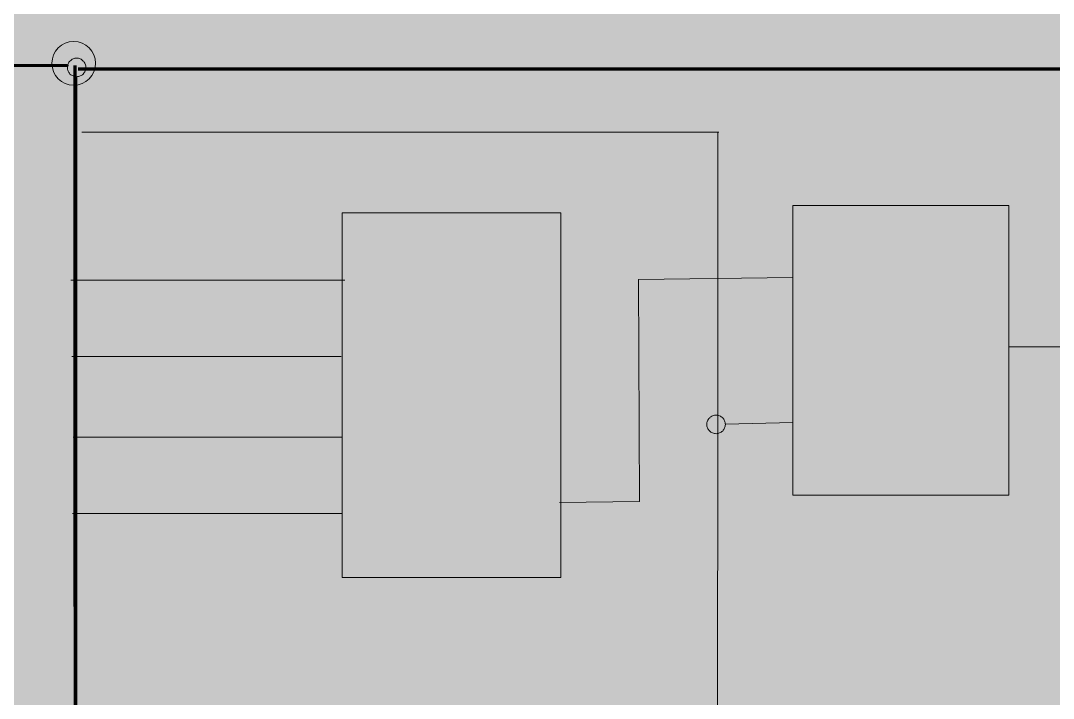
# Model space of a CAD drawing. Header units: millimetres. Extents: x 0 to 590, y 2 to 420.
# Drawn here: x 240.7 to 311.1, y 324.8 to 371 of the extents above; entities that cross this region are included whole.
import ezdxf
from ezdxf.xclip import XClip

# ---------------------------------------------------------------- set-up
doc = ezdxf.new("R2010")
doc.units = ezdxf.units.MM
doc.header["$MEASUREMENT"] = 0
doc.layers.get('0').update_dxf_attribs({"linetype": 'CONTINUOUS'})

# ---------------------------------------------------------------- blocks, each defined once
blk = doc.blocks.new('MF28FC3F0')
at = {"true_color": 0xffffff}
for points in [[(0, 420.2), (0, 2.206), (590.355, 2.206), (590.355, 420.2)], [(0, 420.2), (0, 2.437), (590.355, 2.437), (590.355, 420.2)]]:
    blk.add_hatch(color=0, dxfattribs=at).paths.add_polyline_path(points)

msp = doc.modelspace()

# ---------------------------------------------------------------- hatches: boundary and pattern name
at = {"true_color": 0x000007}
h = msp.add_hatch(color=0, dxfattribs=at)
edge = h.paths.add_edge_path()
edge.add_spline(control_points=[(242.784, 368.07), (242.784, 368.893), (243.443, 369.552), (244.266, 369.552), (244.266, 369.552), (245.089, 369.552), (245.764, 368.893), (245.764, 368.07), (245.764, 368.07), (245.764, 367.247), (245.089, 366.572), (244.266, 366.572), (244.266, 366.572), (243.443, 366.572), (242.784, 367.247), (242.784, 368.07)], knot_values=[0, 0, 0, 0, 0.0625, 0.0625, 0.0625, 0.0625, 0.125, 0.125, 0.125, 0.125, 0.1875, 0.1875, 0.1875, 0.1875, 1, 1, 1, 1], degree=3, periodic=0)
h = msp.add_hatch(color=0, dxfattribs=at)
edge = h.paths.add_edge_path()
edge.add_spline(control_points=[(245.106, 367.774), (245.106, 367.691), (245.089, 367.609), (245.056, 367.527), (245.056, 367.527), (245.023, 367.461), (244.974, 367.395), (244.925, 367.329), (244.925, 367.329), (244.859, 367.263), (244.793, 367.23), (244.711, 367.197), (244.711, 367.197), (244.645, 367.165), (244.562, 367.148), (244.48, 367.148), (244.48, 367.148), (244.381, 367.148), (244.315, 367.165), (244.233, 367.197), (244.233, 367.197), (244.151, 367.23), (244.085, 367.263), (244.019, 367.329), (244.019, 367.329), (243.97, 367.395), (243.92, 367.461), (243.887, 367.527), (243.887, 367.527), (243.854, 367.609), (243.838, 367.691), (243.838, 367.774), (243.838, 367.774), (243.838, 367.856), (243.854, 367.938), (243.887, 368.021), (243.887, 368.021), (243.92, 368.103), (243.97, 368.169), (244.019, 368.218), (244.019, 368.218), (244.085, 368.284), (244.151, 368.334), (244.233, 368.367), (244.233, 368.367), (244.315, 368.399), (244.381, 368.416), (244.48, 368.416), (244.48, 368.416), (244.562, 368.416), (244.645, 368.399), (244.711, 368.367), (244.711, 368.367), (244.793, 368.334), (244.859, 368.284), (244.925, 368.218), (244.925, 368.218), (244.974, 368.169), (245.023, 368.103), (245.056, 368.021), (245.056, 368.021), (245.089, 367.938), (245.106, 367.856), (245.106, 367.774)], knot_values=[0, 0, 0, 0, 0.015625, 0.015625, 0.015625, 0.015625, 0.03125, 0.03125, 0.03125, 0.03125, 0.046875, 0.046875, 0.046875, 0.046875, 0.0625, 0.0625, 0.0625, 0.0625, 0.078125, 0.078125, 0.078125, 0.078125, 0.09375, 0.09375, 0.09375, 0.09375, 0.109375, 0.109375, 0.109375, 0.109375, 0.125, 0.125, 0.125, 0.125, 0.140625, 0.140625, 0.140625, 0.140625, 0.15625, 0.15625, 0.15625, 0.15625, 0.171875, 0.171875, 0.171875, 0.171875, 0.1875, 0.1875, 0.1875, 0.1875, 0.203125, 0.203125, 0.203125, 0.203125, 0.21875, 0.21875, 0.21875, 0.21875, 0.234375, 0.234375, 0.234375, 0.234375, 1, 1, 1, 1], degree=3, periodic=0)
for points in [[(250.803, 363.509), (250.457, 363.509), (250.457, 365.781), (250.457, 365.781), (250.447, 365.771), (250.436, 365.761), (250.425, 365.751), (250.413, 365.74), (250.401, 365.73), (250.389, 365.72), (250.377, 365.709), (250.364, 365.699), (250.35, 365.689), (250.337, 365.679), (250.323, 365.668), (250.309, 365.658), (250.294, 365.648), (250.279, 365.637), (250.264, 365.627), (250.248, 365.617), (250.232, 365.607), (250.216, 365.596), (250.2, 365.586), (250.183, 365.576), (250.165, 365.565), (250.148, 365.555), (250.13, 365.545), (250.111, 365.534), (250.111, 365.534), (250.095, 365.524), (250.078, 365.514), (250.062, 365.504), (250.045, 365.495), (250.029, 365.485), (250.013, 365.476), (249.997, 365.467), (249.981, 365.458), (249.965, 365.45), (249.949, 365.441), (249.933, 365.433), (249.918, 365.425), (249.902, 365.418), (249.887, 365.41), (249.872, 365.403), (249.858, 365.397), (249.843, 365.39), (249.829, 365.384), (249.815, 365.378), (249.801, 365.372), (249.787, 365.367), (249.774, 365.362), (249.761, 365.358), (249.749, 365.353), (249.749, 365.699), (249.749, 365.699), (249.773, 365.71), (249.798, 365.72), (249.822, 365.732), (249.845, 365.743), (249.868, 365.755), (249.891, 365.767), (249.914, 365.779), (249.936, 365.792), (249.958, 365.805), (249.98, 365.818), (250.001, 365.832), (250.023, 365.845), (250.044, 365.859), (250.064, 365.874), (250.085, 365.888), (250.105, 365.903), (250.125, 365.918), (250.145, 365.933), (250.164, 365.948), (250.184, 365.964), (250.203, 365.98), (250.222, 365.996), (250.241, 366.012), (250.259, 366.028), (250.259, 366.028), (250.278, 366.047), (250.296, 366.065), (250.313, 366.083), (250.331, 366.1), (250.347, 366.117), (250.364, 366.134), (250.38, 366.151), (250.395, 366.167), (250.41, 366.184), (250.425, 366.2), (250.439, 366.216), (250.453, 366.232), (250.466, 366.248), (250.479, 366.264), (250.491, 366.28), (250.502, 366.296), (250.513, 366.311), (250.523, 366.327), (250.533, 366.343), (250.542, 366.359), (250.551, 366.375), (250.559, 366.391), (250.566, 366.407), (250.572, 366.424), (250.803, 366.424), (250.803, 363.509), (250.803, 366.424)], [(252.762, 363.509), (252.4, 363.509), (252.4, 365.781), (252.4, 365.781), (252.389, 365.771), (252.379, 365.761), (252.368, 365.751), (252.356, 365.74), (252.344, 365.73), (252.332, 365.72), (252.32, 365.709), (252.307, 365.699), (252.294, 365.689), (252.281, 365.679), (252.268, 365.668), (252.254, 365.658), (252.24, 365.648), (252.225, 365.637), (252.211, 365.627), (252.196, 365.617), (252.181, 365.607), (252.166, 365.596), (252.151, 365.586), (252.135, 365.576), (252.119, 365.565), (252.103, 365.555), (252.087, 365.545), (252.071, 365.534), (252.071, 365.534), (252.052, 365.524), (252.034, 365.514), (252.017, 365.504), (251.999, 365.495), (251.982, 365.485), (251.965, 365.476), (251.949, 365.467), (251.932, 365.458), (251.916, 365.45), (251.9, 365.441), (251.884, 365.433), (251.869, 365.425), (251.854, 365.418), (251.838, 365.41), (251.823, 365.403), (251.808, 365.397), (251.794, 365.39), (251.779, 365.384), (251.764, 365.378), (251.75, 365.372), (251.735, 365.367), (251.721, 365.362), (251.706, 365.358), (251.692, 365.353), (251.692, 365.699), (251.692, 365.699), (251.717, 365.71), (251.741, 365.72), (251.765, 365.732), (251.789, 365.743), (251.813, 365.755), (251.837, 365.767), (251.86, 365.779), (251.883, 365.792), (251.906, 365.805), (251.929, 365.818), (251.952, 365.832), (251.974, 365.845), (251.996, 365.859), (252.018, 365.874), (252.039, 365.888), (252.06, 365.903), (252.081, 365.918), (252.102, 365.933), (252.122, 365.948), (252.142, 365.964), (252.162, 365.98), (252.181, 365.996), (252.2, 366.012), (252.219, 366.028), (252.219, 366.028), (252.237, 366.047), (252.255, 366.065), (252.272, 366.083), (252.289, 366.1), (252.305, 366.117), (252.321, 366.134), (252.336, 366.151), (252.351, 366.167), (252.366, 366.184), (252.379, 366.2), (252.393, 366.216), (252.406, 366.232), (252.419, 366.248), (252.431, 366.264), (252.443, 366.28), (252.454, 366.296), (252.465, 366.311), (252.476, 366.327), (252.486, 366.343), (252.496, 366.359), (252.505, 366.375), (252.514, 366.391), (252.523, 366.407), (252.532, 366.424), (252.762, 366.424), (252.762, 363.509), (252.762, 366.424)]]:
    msp.add_hatch(color=0, dxfattribs=at).paths.add_polyline_path(points)
at = {"true_color": 0xffffff}
for points in [[(293.333, 358.372), (293.333, 338.63), (308.086, 338.63), (308.086, 358.372)], [(262.592, 357.878), (262.592, 333.015), (277.51, 333.015), (277.51, 357.878)]]:
    msp.add_hatch(color=0, dxfattribs=at).paths.add_polyline_path(points)
at = {"true_color": 0x000007}
h = msp.add_hatch(color=0, dxfattribs=at)
h.paths.add_polyline_path([(253.355, 354.173), (253.355, 354.865), (252.104, 354.865), (252.104, 355.194), (253.421, 357.055), (253.701, 357.055), (253.701, 355.194), (254.096, 355.194), (254.096, 354.865), (253.701, 354.865), (253.701, 354.173)])
h.paths.add_polyline_path([(253.355, 355.194), (253.355, 356.495), (252.449, 355.194)])
h = msp.add_hatch(color=0, dxfattribs=at)
h.paths.add_polyline_path([(300.38, 353.597), (298.47, 353.597), (298.47, 353.926), (300.38, 353.926)])
h.paths.add_polyline_path([(300.38, 352.724), (298.47, 352.724), (298.47, 353.054), (300.38, 353.054), (300.38, 352.724), (300.38, 353.054)])
h.paths.add_polyline_path([(304.579, 351.901), (304.233, 351.901), (304.233, 354.157), (304.233, 354.157), (304.221, 354.147), (304.209, 354.136), (304.196, 354.126), (304.184, 354.116), (304.171, 354.105), (304.158, 354.095), (304.146, 354.085), (304.133, 354.074), (304.12, 354.064), (304.106, 354.054), (304.093, 354.044), (304.079, 354.033), (304.065, 354.023), (304.051, 354.013), (304.036, 354.002), (304.021, 353.992), (304.006, 353.982), (303.99, 353.972), (303.974, 353.961), (303.958, 353.951), (303.941, 353.941), (303.924, 353.93), (303.906, 353.92), (303.888, 353.91), (303.888, 353.91), (303.871, 353.9), (303.855, 353.89), (303.838, 353.88), (303.822, 353.871), (303.805, 353.862), (303.789, 353.854), (303.773, 353.845), (303.756, 353.837), (303.74, 353.829), (303.724, 353.822), (303.708, 353.814), (303.692, 353.807), (303.676, 353.8), (303.66, 353.793), (303.645, 353.786), (303.629, 353.779), (303.614, 353.773), (303.598, 353.766), (303.583, 353.76), (303.568, 353.754), (303.553, 353.747), (303.538, 353.741), (303.523, 353.735), (303.509, 353.729), (303.509, 354.074), (303.509, 354.074), (303.533, 354.087), (303.558, 354.099), (303.582, 354.112), (303.606, 354.124), (303.63, 354.137), (303.654, 354.149), (303.677, 354.162), (303.7, 354.175), (303.723, 354.188), (303.746, 354.202), (303.769, 354.215), (303.791, 354.229), (303.813, 354.243), (303.835, 354.257), (303.856, 354.272), (303.877, 354.287), (303.898, 354.302), (303.919, 354.318), (303.939, 354.334), (303.959, 354.35), (303.979, 354.367), (303.998, 354.384), (304.017, 354.402), (304.036, 354.42), (304.036, 354.42), (304.054, 354.437), (304.072, 354.453), (304.089, 354.469), (304.106, 354.485), (304.122, 354.501), (304.138, 354.516), (304.153, 354.532), (304.168, 354.548), (304.183, 354.563), (304.196, 354.579), (304.21, 354.594), (304.223, 354.61), (304.236, 354.625), (304.248, 354.641), (304.26, 354.656), (304.271, 354.672), (304.282, 354.687), (304.293, 354.703), (304.303, 354.718), (304.313, 354.734), (304.322, 354.75), (304.331, 354.766), (304.34, 354.783), (304.349, 354.799), (304.579, 354.799), (304.579, 351.901), (304.579, 354.799)])
h = msp.add_hatch(color=0, dxfattribs=at)
edge = h.paths.add_edge_path()
edge.add_spline(control_points=[(270.413, 351.473), (270.298, 351.341), (270.166, 351.242), (270.034, 351.177), (270.034, 351.177), (269.903, 351.127), (269.755, 351.094), (269.59, 351.094), (269.59, 351.094), (269.294, 351.094), (269.063, 351.193), (268.882, 351.391), (268.882, 351.391), (268.734, 351.555), (268.668, 351.736), (268.668, 351.934), (268.668, 351.934), (268.668, 352.115), (268.734, 352.28), (268.849, 352.411), (268.849, 352.411), (268.964, 352.56), (269.129, 352.691), (269.359, 352.79), (269.359, 352.79), (269.228, 352.955), (269.145, 353.07), (269.096, 353.169), (269.096, 353.169), (269.063, 353.251), (269.03, 353.35), (269.03, 353.432), (269.03, 353.432), (269.03, 353.613), (269.096, 353.762), (269.244, 353.893), (269.244, 353.893), (269.376, 354.009), (269.541, 354.074), (269.755, 354.074), (269.755, 354.074), (269.952, 354.074), (270.117, 354.025), (270.232, 353.893), (270.232, 353.893), (270.364, 353.778), (270.43, 353.63), (270.43, 353.465), (270.43, 353.465), (270.43, 353.185), (270.249, 352.955), (269.886, 352.757)], knot_values=[0, 0, 0, 0, 0.019231, 0.019231, 0.019231, 0.019231, 0.038462, 0.038462, 0.038462, 0.038462, 0.057692, 0.057692, 0.057692, 0.057692, 0.076923, 0.076923, 0.076923, 0.076923, 0.096154, 0.096154, 0.096154, 0.096154, 0.115385, 0.115385, 0.115385, 0.115385, 0.134615, 0.134615, 0.134615, 0.134615, 0.153846, 0.153846, 0.153846, 0.153846, 0.173077, 0.173077, 0.173077, 0.173077, 0.192308, 0.192308, 0.192308, 0.192308, 0.211538, 0.211538, 0.211538, 0.211538, 0.230769, 0.230769, 0.230769, 0.230769, 1, 1, 1, 1], degree=3, periodic=0)
edge.add_line((269.886, 352.757), (270.397, 352.099))
edge.add_spline(control_points=[(270.397, 352.099), (270.463, 352.214), (270.496, 352.346), (270.528, 352.494)], knot_values=[0, 0, 0, 0, 1, 1, 1, 1], degree=3, periodic=0)
edge.add_line((270.528, 352.494), (270.907, 352.411))
edge.add_spline(control_points=[(270.907, 352.411), (270.841, 352.164), (270.759, 351.967), (270.644, 351.802), (270.644, 351.802), (270.775, 351.621), (270.94, 351.473), (271.105, 351.358)], knot_values=[0, 0, 0, 0, 0.125, 0.125, 0.125, 0.125, 1, 1, 1, 1], degree=3, periodic=0)
edge.add_line((271.105, 351.358), (270.858, 351.061))
edge.add_spline(control_points=[(270.858, 351.061), (270.726, 351.16), (270.578, 351.292), (270.413, 351.473)], knot_values=[0, 0, 0, 0, 1, 1, 1, 1], degree=3, periodic=0)
h.paths.add_polyline_path([(269.689, 352.988), (269.689, 352.988), (269.709, 352.998), (269.729, 353.008), (269.747, 353.019), (269.766, 353.029), (269.783, 353.039), (269.8, 353.049), (269.816, 353.059), (269.832, 353.069), (269.847, 353.08), (269.861, 353.089), (269.875, 353.099), (269.888, 353.109), (269.901, 353.119), (269.913, 353.129), (269.924, 353.138), (269.935, 353.148), (269.945, 353.157), (269.955, 353.166), (269.964, 353.175), (269.973, 353.184), (269.981, 353.193), (269.988, 353.201), (269.995, 353.21), (270.002, 353.218), (270.002, 353.218), (270.006, 353.228), (270.01, 353.239), (270.014, 353.248), (270.018, 353.258), (270.022, 353.268), (270.026, 353.277), (270.03, 353.287), (270.033, 353.296), (270.037, 353.306), (270.04, 353.315), (270.044, 353.324), (270.047, 353.334), (270.05, 353.343), (270.053, 353.352), (270.055, 353.361), (270.058, 353.371), (270.06, 353.38), (270.062, 353.39), (270.063, 353.399), (270.065, 353.409), (270.066, 353.419), (270.067, 353.429), (270.067, 353.439), (270.067, 353.449), (270.067, 353.461), (270.067, 353.473), (270.066, 353.485), (270.065, 353.497), (270.063, 353.508), (270.061, 353.52), (270.059, 353.531), (270.056, 353.542), (270.054, 353.553), (270.05, 353.564), (270.047, 353.574), (270.043, 353.585), (270.038, 353.595), (270.034, 353.605), (270.029, 353.615), (270.024, 353.624), (270.018, 353.634), (270.012, 353.643), (270.005, 353.652), (269.999, 353.661), (269.992, 353.67), (269.984, 353.679), (269.977, 353.687), (269.969, 353.696), (269.969, 353.696), (269.96, 353.704), (269.952, 353.712), (269.943, 353.719), (269.934, 353.726), (269.925, 353.733), (269.916, 353.739), (269.907, 353.745), (269.898, 353.751), (269.888, 353.756), (269.879, 353.761), (269.869, 353.766), (269.86, 353.77), (269.85, 353.774), (269.84, 353.777), (269.83, 353.781), (269.82, 353.784), (269.81, 353.786), (269.8, 353.788), (269.789, 353.79), (269.779, 353.792), (269.769, 353.793), (269.759, 353.794), (269.748, 353.794), (269.738, 353.795), (269.738, 353.795), (269.726, 353.794), (269.714, 353.794), (269.702, 353.793), (269.69, 353.792), (269.679, 353.79), (269.667, 353.788), (269.656, 353.786), (269.645, 353.784), (269.634, 353.781), (269.623, 353.777), (269.613, 353.774), (269.602, 353.77), (269.592, 353.766), (269.582, 353.761), (269.572, 353.756), (269.562, 353.751), (269.553, 353.745), (269.544, 353.739), (269.534, 353.733), (269.525, 353.726), (269.517, 353.719), (269.508, 353.712), (269.499, 353.704), (269.491, 353.696), (269.483, 353.688), (269.475, 353.679), (269.468, 353.671), (269.461, 353.663), (269.454, 353.654), (269.448, 353.646), (269.442, 353.637), (269.436, 353.629), (269.431, 353.62), (269.426, 353.611), (269.421, 353.602), (269.417, 353.593), (269.413, 353.584), (269.409, 353.574), (269.406, 353.564), (269.403, 353.554), (269.401, 353.544), (269.399, 353.534), (269.397, 353.523), (269.395, 353.512), (269.394, 353.501), (269.393, 353.489), (269.392, 353.477), (269.392, 353.465), (269.392, 353.459), (269.393, 353.453), (269.393, 353.447), (269.394, 353.442), (269.394, 353.436), (269.395, 353.431), (269.397, 353.425), (269.398, 353.42), (269.399, 353.415), (269.401, 353.41), (269.403, 353.405), (269.405, 353.399), (269.407, 353.394), (269.409, 353.389), (269.412, 353.384), (269.414, 353.379), (269.417, 353.373), (269.42, 353.368), (269.423, 353.363), (269.427, 353.357), (269.43, 353.351), (269.434, 353.346), (269.438, 353.34), (269.442, 353.334), (269.444, 353.327), (269.446, 353.321), (269.449, 353.314), (269.451, 353.308), (269.454, 353.301), (269.457, 353.294), (269.46, 353.287), (269.464, 353.28), (269.467, 353.273), (269.471, 353.266), (269.475, 353.258), (269.479, 353.251), (269.483, 353.244), (269.487, 353.237), (269.492, 353.23), (269.497, 353.223), (269.501, 353.215), (269.507, 353.208), (269.512, 353.202), (269.517, 353.195), (269.523, 353.188), (269.529, 353.182), (269.534, 353.175), (269.541, 353.169)])
h.paths.add_polyline_path([(269.689, 352.988), (269.541, 353.169)])
edge = h.paths.add_edge_path()
edge.add_line((270.199, 351.753), (269.541, 352.56))
edge.add_spline(control_points=[(269.541, 352.56), (269.359, 352.444), (269.228, 352.346), (269.162, 352.247), (269.162, 352.247), (269.079, 352.148), (269.047, 352.049), (269.047, 351.95), (269.047, 351.95), (269.047, 351.835), (269.096, 351.72), (269.195, 351.588), (269.195, 351.588), (269.294, 351.456), (269.425, 351.407), (269.59, 351.407), (269.59, 351.407), (269.705, 351.407), (269.804, 351.44), (269.919, 351.506), (269.919, 351.506), (270.034, 351.572), (270.133, 351.654), (270.199, 351.753)], knot_values=[0, 0, 0, 0, 0.041667, 0.041667, 0.041667, 0.041667, 0.083333, 0.083333, 0.083333, 0.083333, 0.125, 0.125, 0.125, 0.125, 0.166667, 0.166667, 0.166667, 0.166667, 0.208333, 0.208333, 0.208333, 0.208333, 1, 1, 1, 1], degree=3, periodic=0)
h = msp.add_hatch(color=0, dxfattribs=at)
edge = h.paths.add_edge_path()
edge.add_line((252.219, 349.612), (252.581, 349.645))
edge.add_spline(control_points=[(252.581, 349.645), (252.614, 349.464), (252.68, 349.332), (252.779, 349.25), (252.779, 349.25), (252.877, 349.151), (253.009, 349.102), (253.141, 349.102), (253.141, 349.102), (253.322, 349.102), (253.454, 349.168), (253.585, 349.299), (253.585, 349.299), (253.701, 349.431), (253.75, 349.596), (253.75, 349.81), (253.75, 349.81), (253.75, 350.007), (253.701, 350.172), (253.585, 350.287), (253.585, 350.287), (253.47, 350.403), (253.322, 350.469), (253.141, 350.469), (253.141, 350.469), (253.026, 350.469), (252.927, 350.436), (252.828, 350.386), (252.828, 350.386), (252.729, 350.337), (252.663, 350.271), (252.614, 350.189)], knot_values=[0, 0, 0, 0, 0.03125, 0.03125, 0.03125, 0.03125, 0.0625, 0.0625, 0.0625, 0.0625, 0.09375, 0.09375, 0.09375, 0.09375, 0.125, 0.125, 0.125, 0.125, 0.15625, 0.15625, 0.15625, 0.15625, 0.1875, 0.1875, 0.1875, 0.1875, 0.21875, 0.21875, 0.21875, 0.21875, 1, 1, 1, 1], degree=3, periodic=0)
edge.add_line((252.614, 350.189), (252.285, 350.238))
edge.add_line((252.285, 350.238), (252.565, 351.72))
edge.add_line((252.565, 351.72), (253.997, 351.72))
edge.add_line((253.997, 351.72), (253.997, 351.374))
edge.add_line((253.997, 351.374), (252.844, 351.374))
edge.add_line((252.844, 351.374), (252.68, 350.6))
edge.add_spline(control_points=[(252.68, 350.6), (252.861, 350.716), (253.042, 350.781), (253.24, 350.781), (253.24, 350.781), (253.487, 350.781), (253.701, 350.699), (253.865, 350.518), (253.865, 350.518), (254.046, 350.337), (254.129, 350.123), (254.129, 349.843), (254.129, 349.843), (254.129, 349.579), (254.063, 349.349), (253.898, 349.168), (253.898, 349.168), (253.717, 348.937), (253.47, 348.806), (253.141, 348.806), (253.141, 348.806), (252.877, 348.806), (252.663, 348.888), (252.499, 349.036), (252.499, 349.036), (252.334, 349.184), (252.235, 349.382), (252.219, 349.612)], knot_values=[0, 0, 0, 0, 0.035714, 0.035714, 0.035714, 0.035714, 0.071429, 0.071429, 0.071429, 0.071429, 0.107143, 0.107143, 0.107143, 0.107143, 0.142857, 0.142857, 0.142857, 0.142857, 0.178571, 0.178571, 0.178571, 0.178571, 0.214286, 0.214286, 0.214286, 0.214286, 1, 1, 1, 1], degree=3, periodic=0)
h = msp.add_hatch(color=0, dxfattribs=at)
edge = h.paths.add_edge_path()
edge.add_spline(control_points=[(252.762, 345.134), (252.614, 345.183), (252.499, 345.249), (252.433, 345.364), (252.433, 345.364), (252.367, 345.463), (252.334, 345.578), (252.334, 345.71), (252.334, 345.71), (252.334, 345.924), (252.4, 346.105), (252.548, 346.253), (252.548, 346.253), (252.713, 346.385), (252.91, 346.467), (253.157, 346.467), (253.157, 346.467), (253.404, 346.467), (253.618, 346.385), (253.767, 346.237), (253.767, 346.237), (253.915, 346.089), (253.997, 345.924), (253.997, 345.71), (253.997, 345.71), (253.997, 345.578), (253.964, 345.463), (253.898, 345.348), (253.898, 345.348), (253.816, 345.249), (253.717, 345.183), (253.569, 345.134), (253.569, 345.134), (253.75, 345.068), (253.882, 344.969), (253.981, 344.837), (253.981, 344.837), (254.063, 344.722), (254.112, 344.557), (254.112, 344.376), (254.112, 344.376), (254.112, 344.129), (254.03, 343.932), (253.849, 343.767), (253.849, 343.767), (253.684, 343.586), (253.454, 343.504), (253.157, 343.504), (253.157, 343.504), (252.877, 343.504), (252.647, 343.586), (252.466, 343.767), (252.466, 343.767), (252.301, 343.932), (252.202, 344.146), (252.202, 344.393), (252.202, 344.393), (252.202, 344.574), (252.252, 344.739), (252.351, 344.87), (252.351, 344.87), (252.449, 344.986), (252.581, 345.084), (252.762, 345.134)], knot_values=[0, 0, 0, 0, 0.015625, 0.015625, 0.015625, 0.015625, 0.03125, 0.03125, 0.03125, 0.03125, 0.046875, 0.046875, 0.046875, 0.046875, 0.0625, 0.0625, 0.0625, 0.0625, 0.078125, 0.078125, 0.078125, 0.078125, 0.09375, 0.09375, 0.09375, 0.09375, 0.109375, 0.109375, 0.109375, 0.109375, 0.125, 0.125, 0.125, 0.125, 0.140625, 0.140625, 0.140625, 0.140625, 0.15625, 0.15625, 0.15625, 0.15625, 0.171875, 0.171875, 0.171875, 0.171875, 0.1875, 0.1875, 0.1875, 0.1875, 0.203125, 0.203125, 0.203125, 0.203125, 0.21875, 0.21875, 0.21875, 0.21875, 0.234375, 0.234375, 0.234375, 0.234375, 1, 1, 1, 1], degree=3, periodic=0)
edge = h.paths.add_edge_path()
edge.add_spline(control_points=[(252.696, 345.726), (252.696, 345.595), (252.729, 345.479), (252.828, 345.397), (252.828, 345.397), (252.91, 345.298), (253.026, 345.265), (253.157, 345.265), (253.157, 345.265), (253.306, 345.265), (253.421, 345.298), (253.503, 345.397), (253.503, 345.397), (253.585, 345.479), (253.635, 345.578), (253.635, 345.71), (253.635, 345.71), (253.635, 345.842), (253.585, 345.941), (253.503, 346.039), (253.503, 346.039), (253.404, 346.122), (253.289, 346.171), (253.157, 346.171), (253.157, 346.171), (253.026, 346.171), (252.91, 346.122), (252.828, 346.039), (252.828, 346.039), (252.729, 345.957), (252.696, 345.842), (252.696, 345.726)], knot_values=[0, 0, 0, 0, 0.03125, 0.03125, 0.03125, 0.03125, 0.0625, 0.0625, 0.0625, 0.0625, 0.09375, 0.09375, 0.09375, 0.09375, 0.125, 0.125, 0.125, 0.125, 0.15625, 0.15625, 0.15625, 0.15625, 0.1875, 0.1875, 0.1875, 0.1875, 0.21875, 0.21875, 0.21875, 0.21875, 1, 1, 1, 1], degree=3, periodic=0)
edge = h.paths.add_edge_path()
edge.add_spline(control_points=[(252.581, 344.393), (252.581, 344.294), (252.597, 344.195), (252.647, 344.096), (252.647, 344.096), (252.696, 343.998), (252.762, 343.932), (252.861, 343.882), (252.861, 343.882), (252.96, 343.833), (253.059, 343.8), (253.174, 343.8), (253.174, 343.8), (253.338, 343.8), (253.47, 343.849), (253.585, 343.965), (253.585, 343.965), (253.701, 344.08), (253.75, 344.212), (253.75, 344.376), (253.75, 344.376), (253.75, 344.557), (253.701, 344.689), (253.585, 344.804), (253.585, 344.804), (253.47, 344.92), (253.322, 344.969), (253.157, 344.969), (253.157, 344.969), (252.993, 344.969), (252.844, 344.92), (252.746, 344.804), (252.746, 344.804), (252.63, 344.689), (252.581, 344.557), (252.581, 344.393)], knot_values=[0, 0, 0, 0, 0.027778, 0.027778, 0.027778, 0.027778, 0.055556, 0.055556, 0.055556, 0.055556, 0.083333, 0.083333, 0.083333, 0.083333, 0.111111, 0.111111, 0.111111, 0.111111, 0.138889, 0.138889, 0.138889, 0.138889, 0.166667, 0.166667, 0.166667, 0.166667, 0.194444, 0.194444, 0.194444, 0.194444, 0.222222, 0.222222, 0.222222, 0.222222, 1, 1, 1, 1], degree=3, periodic=0)
h = msp.add_hatch(color=0, dxfattribs=at)
h.paths.add_polyline_path([(296.939, 342.285), (298.059, 345.183), (298.47, 345.183), (299.656, 342.285), (299.211, 342.285), (298.882, 343.174), (297.664, 343.174), (297.351, 342.285)])
h.paths.add_polyline_path([(297.779, 343.487), (298.767, 343.487), (298.454, 344.277), (298.454, 344.277), (298.444, 344.308), (298.433, 344.338), (298.423, 344.368), (298.413, 344.397), (298.403, 344.426), (298.393, 344.454), (298.383, 344.481), (298.373, 344.509), (298.364, 344.535), (298.355, 344.562), (298.346, 344.588), (298.337, 344.613), (298.328, 344.638), (298.32, 344.663), (298.312, 344.687), (298.304, 344.71), (298.297, 344.734), (298.29, 344.757), (298.283, 344.779), (298.277, 344.802), (298.271, 344.823), (298.266, 344.845), (298.261, 344.866), (298.256, 344.887), (298.256, 344.887), (298.252, 344.862), (298.247, 344.838), (298.243, 344.813), (298.237, 344.789), (298.232, 344.765), (298.226, 344.741), (298.22, 344.718), (298.214, 344.694), (298.207, 344.671), (298.2, 344.647), (298.194, 344.624), (298.186, 344.601), (298.179, 344.578), (298.172, 344.554), (298.164, 344.532), (298.156, 344.509), (298.149, 344.486), (298.141, 344.463), (298.133, 344.44), (298.125, 344.418), (298.116, 344.395), (298.108, 344.372), (298.1, 344.35), (298.092, 344.327), (297.779, 343.487), (298.092, 344.327)])
h.paths.add_polyline_path([(303.97, 342.285), (303.624, 342.285), (303.624, 344.557), (303.624, 344.557), (303.614, 344.547), (303.603, 344.537), (303.592, 344.527), (303.58, 344.516), (303.568, 344.506), (303.556, 344.496), (303.544, 344.485), (303.531, 344.475), (303.518, 344.465), (303.504, 344.455), (303.49, 344.444), (303.476, 344.434), (303.461, 344.424), (303.446, 344.413), (303.431, 344.403), (303.416, 344.393), (303.4, 344.382), (303.383, 344.372), (303.367, 344.362), (303.35, 344.352), (303.332, 344.341), (303.315, 344.331), (303.297, 344.321), (303.278, 344.31), (303.278, 344.31), (303.262, 344.3), (303.245, 344.29), (303.229, 344.28), (303.213, 344.271), (303.196, 344.261), (303.18, 344.252), (303.164, 344.243), (303.148, 344.234), (303.132, 344.226), (303.116, 344.217), (303.1, 344.209), (303.085, 344.201), (303.07, 344.194), (303.054, 344.186), (303.039, 344.179), (303.025, 344.173), (303.01, 344.166), (302.996, 344.16), (302.982, 344.154), (302.968, 344.148), (302.955, 344.143), (302.941, 344.138), (302.929, 344.134), (302.916, 344.129), (302.916, 344.475), (302.916, 344.475), (302.941, 344.487), (302.965, 344.5), (302.989, 344.512), (303.012, 344.525), (303.035, 344.537), (303.058, 344.55), (303.081, 344.562), (303.103, 344.575), (303.125, 344.588), (303.147, 344.601), (303.169, 344.614), (303.19, 344.627), (303.211, 344.641), (303.232, 344.655), (303.252, 344.668), (303.272, 344.682), (303.292, 344.697), (303.312, 344.711), (303.332, 344.726), (303.351, 344.741), (303.37, 344.756), (303.389, 344.772), (303.408, 344.788), (303.427, 344.804), (303.427, 344.804), (303.445, 344.823), (303.463, 344.841), (303.481, 344.859), (303.498, 344.876), (303.515, 344.893), (303.531, 344.91), (303.547, 344.927), (303.563, 344.943), (303.579, 344.96), (303.593, 344.976), (303.608, 344.992), (303.622, 345.008), (303.636, 345.024), (303.649, 345.04), (303.662, 345.056), (303.674, 345.072), (303.686, 345.087), (303.697, 345.103), (303.708, 345.119), (303.719, 345.135), (303.729, 345.151), (303.738, 345.167), (303.747, 345.183), (303.756, 345.2), (303.97, 345.2), (303.97, 342.285), (303.97, 345.2)])
edge = h.paths.add_edge_path()
edge.add_spline(control_points=[(307.79, 343.866), (307.642, 343.915), (307.526, 343.998), (307.461, 344.096), (307.461, 344.096), (307.395, 344.195), (307.362, 344.31), (307.362, 344.459), (307.362, 344.459), (307.362, 344.656), (307.428, 344.837), (307.576, 344.986), (307.576, 344.986), (307.741, 345.134), (307.938, 345.2), (308.185, 345.2), (308.185, 345.2), (308.432, 345.2), (308.646, 345.117), (308.794, 344.986), (308.794, 344.986), (308.959, 344.837), (309.025, 344.656), (309.025, 344.442), (309.025, 344.442), (309.025, 344.31), (308.992, 344.195), (308.926, 344.096), (308.926, 344.096), (308.86, 343.998), (308.745, 343.915), (308.597, 343.866), (308.597, 343.866), (308.778, 343.8), (308.91, 343.718), (309.008, 343.586), (309.008, 343.586), (309.107, 343.454), (309.14, 343.306), (309.14, 343.125), (309.14, 343.125), (309.14, 342.878), (309.058, 342.664), (308.877, 342.499), (308.877, 342.499), (308.712, 342.335), (308.481, 342.236), (308.202, 342.236), (308.202, 342.236), (307.905, 342.236), (307.675, 342.335), (307.51, 342.499), (307.51, 342.499), (307.329, 342.664), (307.247, 342.878), (307.247, 343.125), (307.247, 343.125), (307.247, 343.322), (307.296, 343.471), (307.378, 343.602), (307.378, 343.602), (307.477, 343.734), (307.609, 343.816), (307.79, 343.866)], knot_values=[0, 0, 0, 0, 0.015625, 0.015625, 0.015625, 0.015625, 0.03125, 0.03125, 0.03125, 0.03125, 0.046875, 0.046875, 0.046875, 0.046875, 0.0625, 0.0625, 0.0625, 0.0625, 0.078125, 0.078125, 0.078125, 0.078125, 0.09375, 0.09375, 0.09375, 0.09375, 0.109375, 0.109375, 0.109375, 0.109375, 0.125, 0.125, 0.125, 0.125, 0.140625, 0.140625, 0.140625, 0.140625, 0.15625, 0.15625, 0.15625, 0.15625, 0.171875, 0.171875, 0.171875, 0.171875, 0.1875, 0.1875, 0.1875, 0.1875, 0.203125, 0.203125, 0.203125, 0.203125, 0.21875, 0.21875, 0.21875, 0.21875, 0.234375, 0.234375, 0.234375, 0.234375, 1, 1, 1, 1], degree=3, periodic=0)
edge = h.paths.add_edge_path()
edge.add_spline(control_points=[(307.724, 344.459), (307.724, 344.327), (307.757, 344.212), (307.856, 344.129), (307.856, 344.129), (307.938, 344.047), (308.053, 343.998), (308.202, 343.998), (308.202, 343.998), (308.333, 343.998), (308.449, 344.047), (308.531, 344.129), (308.531, 344.129), (308.613, 344.212), (308.663, 344.327), (308.663, 344.442), (308.663, 344.442), (308.663, 344.574), (308.613, 344.689), (308.531, 344.771), (308.531, 344.771), (308.432, 344.87), (308.333, 344.903), (308.185, 344.903), (308.185, 344.903), (308.053, 344.903), (307.938, 344.87), (307.856, 344.771), (307.856, 344.771), (307.757, 344.689), (307.724, 344.59), (307.724, 344.459)], knot_values=[0, 0, 0, 0, 0.03125, 0.03125, 0.03125, 0.03125, 0.0625, 0.0625, 0.0625, 0.0625, 0.09375, 0.09375, 0.09375, 0.09375, 0.125, 0.125, 0.125, 0.125, 0.15625, 0.15625, 0.15625, 0.15625, 0.1875, 0.1875, 0.1875, 0.1875, 0.21875, 0.21875, 0.21875, 0.21875, 1, 1, 1, 1], degree=3, periodic=0)
edge = h.paths.add_edge_path()
edge.add_spline(control_points=[(307.609, 343.125), (307.609, 343.026), (307.625, 342.927), (307.675, 342.829), (307.675, 342.829), (307.724, 342.746), (307.79, 342.664), (307.889, 342.614), (307.889, 342.614), (307.988, 342.565), (308.086, 342.532), (308.202, 342.532), (308.202, 342.532), (308.366, 342.532), (308.514, 342.598), (308.613, 342.697), (308.613, 342.697), (308.728, 342.812), (308.778, 342.944), (308.778, 343.108), (308.778, 343.108), (308.778, 343.29), (308.728, 343.421), (308.613, 343.537), (308.613, 343.537), (308.498, 343.652), (308.35, 343.701), (308.185, 343.701), (308.185, 343.701), (308.02, 343.701), (307.872, 343.652), (307.773, 343.537), (307.773, 343.537), (307.658, 343.438), (307.609, 343.29), (307.609, 343.125)], knot_values=[0, 0, 0, 0, 0.027778, 0.027778, 0.027778, 0.027778, 0.055556, 0.055556, 0.055556, 0.055556, 0.083333, 0.083333, 0.083333, 0.083333, 0.111111, 0.111111, 0.111111, 0.111111, 0.138889, 0.138889, 0.138889, 0.138889, 0.166667, 0.166667, 0.166667, 0.166667, 0.194444, 0.194444, 0.194444, 0.194444, 0.222222, 0.222222, 0.222222, 0.222222, 1, 1, 1, 1], degree=3, periodic=0)
h = msp.add_hatch(color=0, dxfattribs=at)
edge = h.paths.add_edge_path()
edge.add_spline(control_points=[(288.739, 343.438), (288.739, 343.355), (288.723, 343.273), (288.69, 343.207), (288.69, 343.207), (288.657, 343.125), (288.608, 343.059), (288.558, 342.993), (288.558, 342.993), (288.492, 342.944), (288.426, 342.894), (288.344, 342.861), (288.344, 342.861), (288.278, 342.829), (288.196, 342.812), (288.114, 342.812), (288.114, 342.812), (288.031, 342.812), (287.949, 342.829), (287.867, 342.861), (287.867, 342.861), (287.784, 342.894), (287.718, 342.944), (287.669, 342.993), (287.669, 342.993), (287.603, 343.059), (287.554, 343.125), (287.521, 343.207), (287.521, 343.207), (287.488, 343.273), (287.471, 343.355), (287.471, 343.438), (287.471, 343.438), (287.471, 343.537), (287.488, 343.602), (287.521, 343.685), (287.521, 343.685), (287.554, 343.767), (287.603, 343.833), (287.669, 343.899), (287.669, 343.899), (287.718, 343.948), (287.784, 343.998), (287.867, 344.031), (287.867, 344.031), (287.949, 344.063), (288.031, 344.08), (288.114, 344.08), (288.114, 344.08), (288.196, 344.08), (288.278, 344.063), (288.344, 344.031), (288.344, 344.031), (288.426, 343.998), (288.492, 343.948), (288.558, 343.899), (288.558, 343.899), (288.608, 343.833), (288.657, 343.767), (288.69, 343.685), (288.69, 343.685), (288.723, 343.602), (288.739, 343.537), (288.739, 343.438)], knot_values=[0, 0, 0, 0, 0.015625, 0.015625, 0.015625, 0.015625, 0.03125, 0.03125, 0.03125, 0.03125, 0.046875, 0.046875, 0.046875, 0.046875, 0.0625, 0.0625, 0.0625, 0.0625, 0.078125, 0.078125, 0.078125, 0.078125, 0.09375, 0.09375, 0.09375, 0.09375, 0.109375, 0.109375, 0.109375, 0.109375, 0.125, 0.125, 0.125, 0.125, 0.140625, 0.140625, 0.140625, 0.140625, 0.15625, 0.15625, 0.15625, 0.15625, 0.171875, 0.171875, 0.171875, 0.171875, 0.1875, 0.1875, 0.1875, 0.1875, 0.203125, 0.203125, 0.203125, 0.203125, 0.21875, 0.21875, 0.21875, 0.21875, 0.234375, 0.234375, 0.234375, 0.234375, 1, 1, 1, 1], degree=3, periodic=0)
h = msp.add_hatch(color=0, dxfattribs=at)
h.paths.add_polyline_path([(252.433, 338.498), (252.071, 338.498), (252.071, 340.77), (252.071, 340.77), (252.06, 340.76), (252.049, 340.75), (252.038, 340.739), (252.027, 340.729), (252.015, 340.719), (252.003, 340.709), (251.991, 340.698), (251.978, 340.688), (251.965, 340.678), (251.952, 340.667), (251.938, 340.657), (251.924, 340.647), (251.91, 340.637), (251.896, 340.626), (251.882, 340.616), (251.867, 340.606), (251.852, 340.595), (251.837, 340.585), (251.821, 340.575), (251.806, 340.565), (251.79, 340.554), (251.774, 340.544), (251.758, 340.534), (251.741, 340.523), (251.741, 340.523), (251.723, 340.513), (251.705, 340.503), (251.687, 340.493), (251.67, 340.484), (251.653, 340.474), (251.636, 340.465), (251.619, 340.456), (251.603, 340.447), (251.587, 340.439), (251.571, 340.43), (251.555, 340.422), (251.54, 340.414), (251.524, 340.407), (251.509, 340.399), (251.494, 340.392), (251.479, 340.386), (251.464, 340.379), (251.45, 340.373), (251.435, 340.367), (251.42, 340.361), (251.406, 340.356), (251.391, 340.351), (251.377, 340.347), (251.363, 340.342), (251.363, 340.688), (251.363, 340.688), (251.387, 340.698), (251.412, 340.709), (251.436, 340.72), (251.46, 340.732), (251.484, 340.744), (251.507, 340.756), (251.531, 340.768), (251.554, 340.781), (251.577, 340.794), (251.6, 340.807), (251.622, 340.82), (251.645, 340.834), (251.667, 340.848), (251.688, 340.862), (251.71, 340.877), (251.731, 340.892), (251.752, 340.907), (251.772, 340.922), (251.793, 340.937), (251.813, 340.953), (251.832, 340.969), (251.852, 340.985), (251.871, 341.001), (251.889, 341.017), (251.889, 341.017), (251.908, 341.034), (251.926, 341.05), (251.943, 341.067), (251.96, 341.083), (251.976, 341.1), (251.992, 341.116), (252.007, 341.133), (252.022, 341.149), (252.036, 341.166), (252.05, 341.182), (252.064, 341.198), (252.077, 341.215), (252.089, 341.231), (252.102, 341.248), (252.113, 341.264), (252.125, 341.281), (252.136, 341.297), (252.146, 341.314), (252.157, 341.33), (252.167, 341.347), (252.176, 341.363), (252.185, 341.38), (252.194, 341.396), (252.202, 341.413), (252.433, 341.413), (252.433, 338.498), (252.433, 341.413)])
edge = h.paths.add_edge_path()
edge.add_spline(control_points=[(255.693, 339.931), (255.693, 340.276), (255.726, 340.54), (255.792, 340.754), (255.792, 340.754), (255.874, 340.968), (255.973, 341.133), (256.121, 341.231), (256.121, 341.231), (256.253, 341.347), (256.434, 341.413), (256.632, 341.413), (256.632, 341.413), (256.796, 341.413), (256.928, 341.38), (257.043, 341.314), (257.043, 341.314), (257.158, 341.248), (257.257, 341.166), (257.34, 341.05), (257.34, 341.05), (257.405, 340.919), (257.471, 340.787), (257.521, 340.622), (257.521, 340.622), (257.554, 340.441), (257.587, 340.211), (257.587, 339.931), (257.587, 339.931), (257.587, 339.585), (257.554, 339.321), (257.471, 339.107), (257.471, 339.107), (257.405, 338.893), (257.307, 338.745), (257.158, 338.63), (257.158, 338.63), (257.027, 338.515), (256.846, 338.449), (256.632, 338.449), (256.632, 338.449), (256.352, 338.449), (256.138, 338.548), (255.973, 338.762), (255.973, 338.762), (255.792, 338.992), (255.693, 339.387), (255.693, 339.931)], knot_values=[0, 0, 0, 0, 0.020833, 0.020833, 0.020833, 0.020833, 0.041667, 0.041667, 0.041667, 0.041667, 0.0625, 0.0625, 0.0625, 0.0625, 0.083333, 0.083333, 0.083333, 0.083333, 0.104167, 0.104167, 0.104167, 0.104167, 0.125, 0.125, 0.125, 0.125, 0.145833, 0.145833, 0.145833, 0.145833, 0.166667, 0.166667, 0.166667, 0.166667, 0.1875, 0.1875, 0.1875, 0.1875, 0.208333, 0.208333, 0.208333, 0.208333, 0.229167, 0.229167, 0.229167, 0.229167, 1, 1, 1, 1], degree=3, periodic=0)
edge = h.paths.add_edge_path()
edge.add_spline(control_points=[(256.055, 339.931), (256.055, 339.453), (256.121, 339.14), (256.22, 338.976), (256.22, 338.976), (256.335, 338.827), (256.467, 338.745), (256.632, 338.745), (256.632, 338.745), (256.796, 338.745), (256.944, 338.827), (257.043, 338.976), (257.043, 338.976), (257.158, 339.14), (257.208, 339.453), (257.208, 339.931), (257.208, 339.931), (257.208, 340.408), (257.158, 340.721), (257.043, 340.886), (257.043, 340.886), (256.944, 341.034), (256.796, 341.116), (256.632, 341.116), (256.632, 341.116), (256.467, 341.116), (256.335, 341.05), (256.236, 340.902), (256.236, 340.902), (256.121, 340.737), (256.055, 340.408), (256.055, 339.931)], knot_values=[0, 0, 0, 0, 0.03125, 0.03125, 0.03125, 0.03125, 0.0625, 0.0625, 0.0625, 0.0625, 0.09375, 0.09375, 0.09375, 0.09375, 0.125, 0.125, 0.125, 0.125, 0.15625, 0.15625, 0.15625, 0.15625, 0.1875, 0.1875, 0.1875, 0.1875, 0.21875, 0.21875, 0.21875, 0.21875, 1, 1, 1, 1], degree=3, periodic=0)
h = msp.add_hatch(color=0, dxfattribs=at)
h.paths.add_polyline_path([(266.247, 336.736), (267.351, 339.634), (267.762, 339.634), (268.948, 336.736), (268.52, 336.736), (268.174, 337.609), (266.972, 337.609), (266.659, 336.736)])
h.paths.add_polyline_path([(267.087, 337.922), (268.059, 337.922), (267.762, 338.729), (267.762, 338.729), (267.75, 338.759), (267.738, 338.789), (267.727, 338.819), (267.716, 338.848), (267.705, 338.877), (267.694, 338.905), (267.684, 338.932), (267.674, 338.959), (267.664, 338.986), (267.655, 339.012), (267.646, 339.037), (267.637, 339.062), (267.628, 339.086), (267.62, 339.11), (267.612, 339.134), (267.604, 339.157), (267.596, 339.179), (267.589, 339.201), (267.581, 339.222), (267.574, 339.243), (267.568, 339.263), (267.561, 339.283), (267.554, 339.303), (267.548, 339.321), (267.548, 339.321), (267.544, 339.299), (267.54, 339.276), (267.535, 339.253), (267.53, 339.231), (267.525, 339.208), (267.52, 339.186), (267.515, 339.163), (267.51, 339.14), (267.504, 339.118), (267.498, 339.095), (267.493, 339.072), (267.486, 339.05), (267.48, 339.027), (267.474, 339.004), (267.467, 338.982), (267.46, 338.959), (267.453, 338.936), (267.446, 338.914), (267.439, 338.891), (267.432, 338.869), (267.424, 338.846), (267.416, 338.823), (267.408, 338.801), (267.4, 338.778), (267.087, 337.922), (267.4, 338.778)])
h.paths.add_polyline_path([(273.278, 336.736), (272.916, 336.736), (272.916, 338.992), (272.916, 338.992), (272.905, 338.982), (272.895, 338.971), (272.884, 338.961), (272.872, 338.951), (272.86, 338.941), (272.848, 338.931), (272.836, 338.92), (272.823, 338.91), (272.81, 338.9), (272.797, 338.89), (272.784, 338.88), (272.77, 338.871), (272.756, 338.861), (272.742, 338.851), (272.727, 338.842), (272.712, 338.832), (272.697, 338.823), (272.682, 338.814), (272.667, 338.805), (272.651, 338.796), (272.635, 338.787), (272.619, 338.778), (272.603, 338.77), (272.587, 338.762), (272.587, 338.762), (272.57, 338.751), (272.554, 338.741), (272.537, 338.731), (272.521, 338.722), (272.504, 338.712), (272.488, 338.703), (272.472, 338.694), (272.456, 338.685), (272.439, 338.676), (272.423, 338.667), (272.407, 338.659), (272.391, 338.65), (272.375, 338.642), (272.359, 338.634), (272.344, 338.626), (272.328, 338.619), (272.313, 338.611), (272.297, 338.604), (272.282, 338.597), (272.267, 338.59), (272.252, 338.583), (272.237, 338.577), (272.222, 338.57), (272.208, 338.564), (272.208, 338.91), (272.208, 338.91), (272.233, 338.922), (272.257, 338.935), (272.281, 338.948), (272.305, 338.961), (272.329, 338.974), (272.353, 338.987), (272.376, 339), (272.399, 339.014), (272.422, 339.028), (272.445, 339.042), (272.468, 339.056), (272.49, 339.07), (272.512, 339.085), (272.534, 339.099), (272.555, 339.114), (272.576, 339.129), (272.597, 339.144), (272.618, 339.16), (272.638, 339.175), (272.658, 339.191), (272.678, 339.207), (272.697, 339.223), (272.716, 339.239), (272.735, 339.256), (272.735, 339.256), (272.753, 339.272), (272.771, 339.288), (272.788, 339.305), (272.805, 339.321), (272.821, 339.338), (272.837, 339.354), (272.852, 339.37), (272.867, 339.387), (272.882, 339.403), (272.896, 339.419), (272.909, 339.435), (272.922, 339.451), (272.935, 339.467), (272.947, 339.483), (272.959, 339.498), (272.97, 339.514), (272.981, 339.53), (272.992, 339.545), (273.002, 339.56), (273.012, 339.575), (273.021, 339.59), (273.031, 339.605), (273.039, 339.62), (273.048, 339.634), (273.278, 339.634), (273.278, 336.736), (273.278, 339.634)])
edge = h.paths.add_edge_path()
edge.add_line((278.382, 338.926), (278.037, 338.893))
edge.add_spline(control_points=[(278.037, 338.893), (278.004, 339.025), (277.954, 339.14), (277.905, 339.19), (277.905, 339.19), (277.806, 339.305), (277.691, 339.354), (277.543, 339.354), (277.543, 339.354), (277.428, 339.354), (277.329, 339.321), (277.246, 339.256), (277.246, 339.256), (277.131, 339.173), (277.049, 339.058), (276.983, 338.893), (276.983, 338.893), (276.917, 338.745), (276.884, 338.515), (276.884, 338.235), (276.884, 338.235), (276.966, 338.35), (277.065, 338.449), (277.197, 338.515), (277.197, 338.515), (277.312, 338.58), (277.444, 338.613), (277.592, 338.613), (277.592, 338.613), (277.823, 338.613), (278.02, 338.531), (278.185, 338.35), (278.185, 338.35), (278.35, 338.169), (278.448, 337.955), (278.448, 337.675), (278.448, 337.675), (278.448, 337.494), (278.399, 337.329), (278.317, 337.164), (278.317, 337.164), (278.251, 337.016), (278.136, 336.884), (278.004, 336.802), (278.004, 336.802), (277.856, 336.72), (277.707, 336.687), (277.526, 336.687), (277.526, 336.687), (277.246, 336.687), (276.999, 336.802), (276.802, 337.016), (276.802, 337.016), (276.621, 337.23), (276.522, 337.592), (276.522, 338.086), (276.522, 338.086), (276.522, 338.646), (276.637, 339.058), (276.835, 339.305), (276.835, 339.305), (277.016, 339.535), (277.263, 339.634), (277.576, 339.634), (277.576, 339.634), (277.79, 339.634), (277.987, 339.568), (278.136, 339.453), (278.136, 339.453), (278.267, 339.321), (278.366, 339.14), (278.382, 338.926)], knot_values=[0, 0, 0, 0, 0.013889, 0.013889, 0.013889, 0.013889, 0.027778, 0.027778, 0.027778, 0.027778, 0.041667, 0.041667, 0.041667, 0.041667, 0.055556, 0.055556, 0.055556, 0.055556, 0.069444, 0.069444, 0.069444, 0.069444, 0.083333, 0.083333, 0.083333, 0.083333, 0.097222, 0.097222, 0.097222, 0.097222, 0.111111, 0.111111, 0.111111, 0.111111, 0.125, 0.125, 0.125, 0.125, 0.138889, 0.138889, 0.138889, 0.138889, 0.152778, 0.152778, 0.152778, 0.152778, 0.166667, 0.166667, 0.166667, 0.166667, 0.180556, 0.180556, 0.180556, 0.180556, 0.194444, 0.194444, 0.194444, 0.194444, 0.208333, 0.208333, 0.208333, 0.208333, 0.222222, 0.222222, 0.222222, 0.222222, 0.236111, 0.236111, 0.236111, 0.236111, 1, 1, 1, 1], degree=3, periodic=0)
edge = h.paths.add_edge_path()
edge.add_spline(control_points=[(276.934, 337.675), (276.934, 337.543), (276.966, 337.428), (277.016, 337.313), (277.016, 337.313), (277.065, 337.214), (277.148, 337.131), (277.23, 337.066), (277.23, 337.066), (277.329, 337), (277.428, 336.983), (277.526, 336.983), (277.526, 336.983), (277.674, 336.983), (277.806, 337.033), (277.921, 337.164), (277.921, 337.164), (278.02, 337.28), (278.07, 337.444), (278.07, 337.658), (278.07, 337.658), (278.07, 337.856), (278.02, 338.004), (277.921, 338.119), (277.921, 338.119), (277.806, 338.235), (277.674, 338.301), (277.51, 338.301), (277.51, 338.301), (277.362, 338.301), (277.213, 338.235), (277.098, 338.119), (277.098, 338.119), (276.999, 338.004), (276.934, 337.856), (276.934, 337.675)], knot_values=[0, 0, 0, 0, 0.027778, 0.027778, 0.027778, 0.027778, 0.055556, 0.055556, 0.055556, 0.055556, 0.083333, 0.083333, 0.083333, 0.083333, 0.111111, 0.111111, 0.111111, 0.111111, 0.138889, 0.138889, 0.138889, 0.138889, 0.166667, 0.166667, 0.166667, 0.166667, 0.194444, 0.194444, 0.194444, 0.194444, 0.222222, 0.222222, 0.222222, 0.222222, 1, 1, 1, 1], degree=3, periodic=0)

# ---------------------------------------------------------------- linework, layer by layer
at = {"color": 0, "linetype": 'Continuous', "lineweight": 70, "true_color": 0x000007}
for points in [[(128.283, 368.021), (243.821, 367.922), (243.821, 367.922)], [(244.579, 367.691), (410.831, 367.691), (410.831, 367.691)]]:
    msp.add_lwpolyline(points, dxfattribs=at)
at = {"color": 0, "linetype": 'Continuous', "lineweight": 100, "true_color": 0x000007}
msp.add_lwpolyline([(244.348, 367.922), (244.414, 146.51), (244.414, 146.51)], dxfattribs=at)
at = {"color": 0, "linetype": 'Continuous', "lineweight": 20, "true_color": 0x000007}
for points in [[(244.48, 367.148), (244.48, 265.704), (244.48, 265.704)], [(244.826, 363.377), (288.295, 363.377), (288.295, 363.377)], [(288.163, 184.233), (288.229, 363.312), (288.229, 363.312)], [(244.068, 353.268), (262.773, 353.268), (262.773, 353.268)], [(277.428, 338.119), (282.878, 338.185), (282.812, 353.317), (293.333, 353.449)], [(308.086, 348.723), (319.118, 348.723), (319.118, 348.723)], [(244.134, 348.065), (262.526, 348.065), (262.526, 348.065)], [(288.739, 343.454), (293.333, 343.569), (293.333, 343.569)], [(244.233, 342.582), (262.625, 342.582), (262.625, 342.582)], [(244.184, 337.378), (262.592, 337.378), (262.592, 337.378)]]:
    msp.add_lwpolyline(points, dxfattribs=at)
for points in [[(293.333, 358.372), (308.086, 358.372), (308.086, 338.63), (293.333, 338.63)], [(262.592, 357.878), (277.51, 357.878), (277.51, 333.015), (262.592, 333.015)]]:
    msp.add_lwpolyline(points, close=True, dxfattribs=at)
for points, knots in [([(242.784, 368.07), (242.784, 368.893), (243.443, 369.552), (244.266, 369.552), (244.266, 369.552), (245.089, 369.552), (245.764, 368.893), (245.764, 368.07), (245.764, 368.07), (245.764, 367.247), (245.089, 366.572), (244.266, 366.572), (244.266, 366.572), (243.443, 366.572), (242.784, 367.247), (242.784, 368.07)], [0, 0, 0, 0, 0.0625, 0.0625, 0.0625, 0.0625, 0.125, 0.125, 0.125, 0.125, 0.1875, 0.1875, 0.1875, 0.1875, 1, 1, 1, 1]), ([(245.106, 367.774), (245.106, 367.691), (245.089, 367.609), (245.056, 367.527), (245.056, 367.527), (245.023, 367.461), (244.974, 367.395), (244.925, 367.329), (244.925, 367.329), (244.859, 367.263), (244.793, 367.23), (244.711, 367.197), (244.711, 367.197), (244.645, 367.165), (244.562, 367.148), (244.48, 367.148), (244.48, 367.148), (244.381, 367.148), (244.315, 367.165), (244.233, 367.197), (244.233, 367.197), (244.151, 367.23), (244.085, 367.263), (244.019, 367.329), (244.019, 367.329), (243.97, 367.395), (243.92, 367.461), (243.887, 367.527), (243.887, 367.527), (243.854, 367.609), (243.838, 367.691), (243.838, 367.774), (243.838, 367.774), (243.838, 367.856), (243.854, 367.938), (243.887, 368.021), (243.887, 368.021), (243.92, 368.103), (243.97, 368.169), (244.019, 368.218), (244.019, 368.218), (244.085, 368.284), (244.151, 368.334), (244.233, 368.367), (244.233, 368.367), (244.315, 368.399), (244.381, 368.416), (244.48, 368.416), (244.48, 368.416), (244.562, 368.416), (244.645, 368.399), (244.711, 368.367), (244.711, 368.367), (244.793, 368.334), (244.859, 368.284), (244.925, 368.218), (244.925, 368.218), (244.974, 368.169), (245.023, 368.103), (245.056, 368.021), (245.056, 368.021), (245.089, 367.938), (245.106, 367.856), (245.106, 367.774)], [0, 0, 0, 0, 0.015625, 0.015625, 0.015625, 0.015625, 0.03125, 0.03125, 0.03125, 0.03125, 0.046875, 0.046875, 0.046875, 0.046875, 0.0625, 0.0625, 0.0625, 0.0625, 0.078125, 0.078125, 0.078125, 0.078125, 0.09375, 0.09375, 0.09375, 0.09375, 0.109375, 0.109375, 0.109375, 0.109375, 0.125, 0.125, 0.125, 0.125, 0.140625, 0.140625, 0.140625, 0.140625, 0.15625, 0.15625, 0.15625, 0.15625, 0.171875, 0.171875, 0.171875, 0.171875, 0.1875, 0.1875, 0.1875, 0.1875, 0.203125, 0.203125, 0.203125, 0.203125, 0.21875, 0.21875, 0.21875, 0.21875, 0.234375, 0.234375, 0.234375, 0.234375, 1, 1, 1, 1]), ([(288.739, 343.438), (288.739, 343.355), (288.723, 343.273), (288.69, 343.207), (288.69, 343.207), (288.657, 343.125), (288.608, 343.059), (288.558, 342.993), (288.558, 342.993), (288.492, 342.944), (288.426, 342.894), (288.344, 342.861), (288.344, 342.861), (288.278, 342.829), (288.196, 342.812), (288.114, 342.812), (288.114, 342.812), (288.031, 342.812), (287.949, 342.829), (287.867, 342.861), (287.867, 342.861), (287.784, 342.894), (287.718, 342.944), (287.669, 342.993), (287.669, 342.993), (287.603, 343.059), (287.554, 343.125), (287.521, 343.207), (287.521, 343.207), (287.488, 343.273), (287.471, 343.355), (287.471, 343.438), (287.471, 343.438), (287.471, 343.537), (287.488, 343.602), (287.521, 343.685), (287.521, 343.685), (287.554, 343.767), (287.603, 343.833), (287.669, 343.899), (287.669, 343.899), (287.718, 343.948), (287.784, 343.998), (287.867, 344.031), (287.867, 344.031), (287.949, 344.063), (288.031, 344.08), (288.114, 344.08), (288.114, 344.08), (288.196, 344.08), (288.278, 344.063), (288.344, 344.031), (288.344, 344.031), (288.426, 343.998), (288.492, 343.948), (288.558, 343.899), (288.558, 343.899), (288.608, 343.833), (288.657, 343.767), (288.69, 343.685), (288.69, 343.685), (288.723, 343.602), (288.739, 343.537), (288.739, 343.438)], [0, 0, 0, 0, 0.015625, 0.015625, 0.015625, 0.015625, 0.03125, 0.03125, 0.03125, 0.03125, 0.046875, 0.046875, 0.046875, 0.046875, 0.0625, 0.0625, 0.0625, 0.0625, 0.078125, 0.078125, 0.078125, 0.078125, 0.09375, 0.09375, 0.09375, 0.09375, 0.109375, 0.109375, 0.109375, 0.109375, 0.125, 0.125, 0.125, 0.125, 0.140625, 0.140625, 0.140625, 0.140625, 0.15625, 0.15625, 0.15625, 0.15625, 0.171875, 0.171875, 0.171875, 0.171875, 0.1875, 0.1875, 0.1875, 0.1875, 0.203125, 0.203125, 0.203125, 0.203125, 0.21875, 0.21875, 0.21875, 0.21875, 0.234375, 0.234375, 0.234375, 0.234375, 1, 1, 1, 1])]:
    msp.add_open_spline(points, degree=3, knots=knots, dxfattribs=at)

# ---------------------------------------------------------------- block references
at = {"color": 0, "true_color": 0xffffff}
ref = msp.add_blockref('MF28FC3F0', (0, 0), dxfattribs=at)
XClip(ref).set_block_clipping_path([(0, 2.1075862069), (590.3875862069, 420.2)])

doc.saveas('drawing.dxf')
